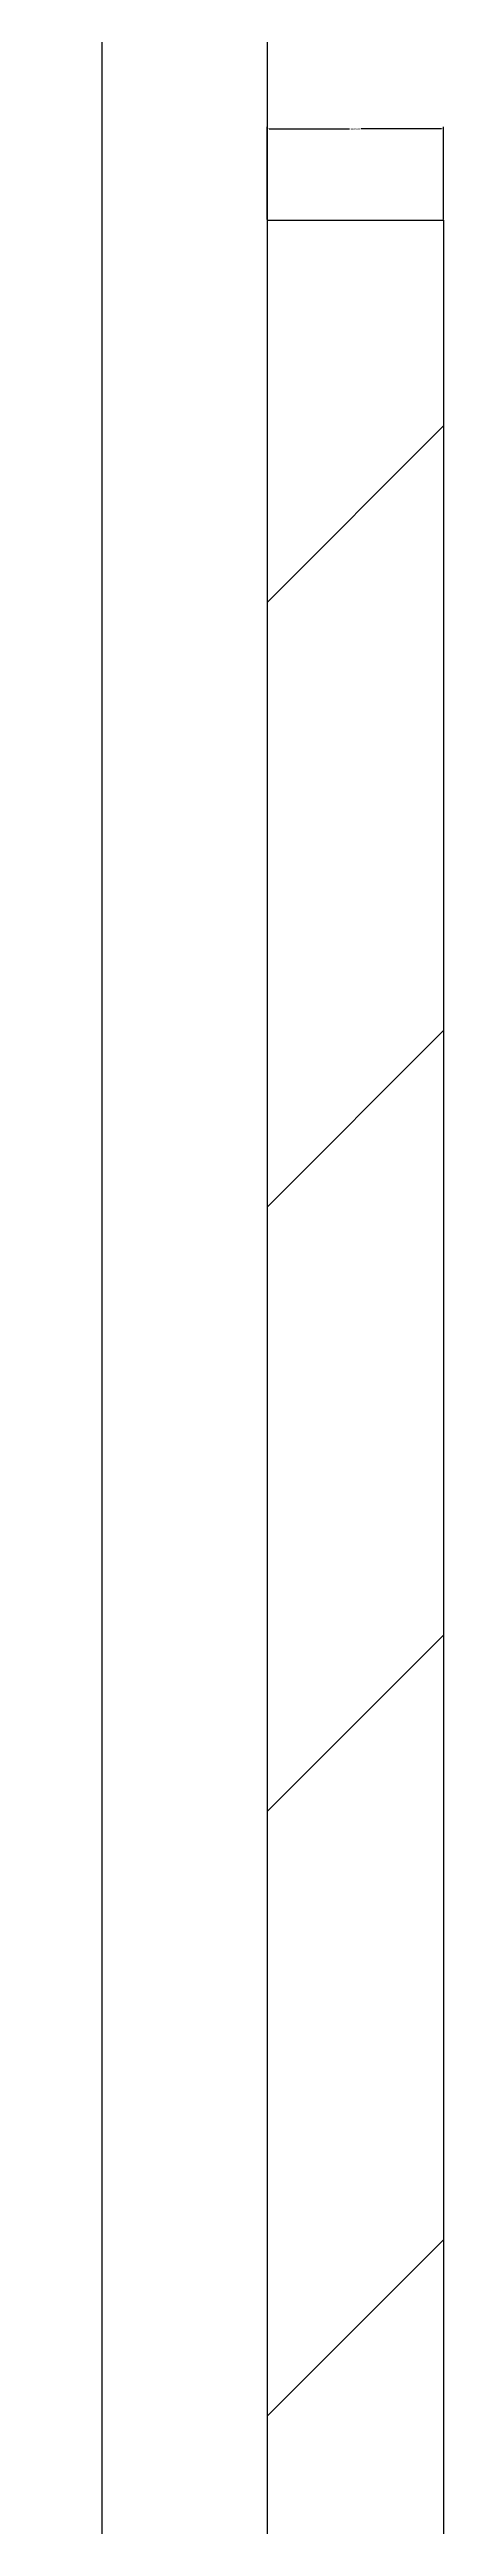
# Model space of a CAD drawing. Header units: millimetres. Extents: x 992 to 14246, y 907 to 4545.
# Drawn here: x 11121.7 to 11157.4, y 1518.8 to 1743.4 of the extents above; entities that cross this region are included whole.
import ezdxf

# ---------------------------------------------------------------- set-up
doc = ezdxf.new("R2010")
doc.units = ezdxf.units.MM
doc.linetypes.add('CENTER2', pattern=[28.575, 19.05, -3.175, 3.175, -3.175])
doc.styles.get("Standard").update_dxf_attribs({"font": 'arial.ttf'})
doc.dimstyles.get("Standard").update_dxf_attribs({"dimtxt": 0.18, "dimasz": 0.18, "dimexe": 0.18, "dimexo": 0.0625, "dimgap": 0.09, "dimtad": 0, "dimtih": 1, "dimtoh": 1, "dimdec": 4, "dimzin": 0, "dimdsep": 46, "dimtxsty": 'Standard', "dimcen": 0.09, "dimadec": 0, "dimazin": 0, "dimtfac": 1, "dimtdec": 4, "dimtofl": 0, "dimtmove": 0, "dimatfit": 3, "dimfxl": 1, "dimtolj": 1, "dimtzin": 0, "dimarcsym": 0})

# ---------------------------------------------------------------- blocks, each defined once
blk = doc.blocks.new('*D107')
at = {"color": 0, "linetype": 'CENTER2', "lineweight": -2, "transparency": 16777216}
for p, q in [((11141.42, 1727.96), (11141.42, 1736.34)), ((11141.6, 1736.16), (11148.9, 1736.16)), ((11157.24, 1736.16), (11149.95, 1736.16)), ((11157.42, 1727.96), (11157.42, 1736.34))]:
    blk.add_line(p, q, dxfattribs=at)
at = {"color": 0, "linetype": 'CENTER2', "transparency": 16777216}
for points in [[(11141.6, 1736.19), (11141.6, 1736.13), (11141.42, 1736.16)], [(11157.24, 1736.19), (11157.24, 1736.13), (11157.42, 1736.16)]]:
    blk.add_solid(points, dxfattribs=at)
at = {"layer": 'Defpoints', "color": 0, "linetype": 'CENTER2', "transparency": 16777216}
for p in [(11157.42, 1736.16), (11141.42, 1727.89), (11157.42, 1727.89)]:
    blk.add_point(p, dxfattribs=at)
at = {"color": 0, "linetype": 'CENTER2', "transparency": 16777216, "insert": (11149.42, 1736.16), "char_height": 0.18, "attachment_point": 5}
blk.add_mtext('\\A1;16.0000', dxfattribs=at)

msp = doc.modelspace()

# ---------------------------------------------------------------- hatches: boundary and pattern name
h = msp.add_hatch()
h.set_pattern_fill('ANSI31', color=256, scale=310)
h.set_pattern_definition([(45, (6318.94, 980.815), (-27.4004, 27.4004), [])])
h.paths.add_polyline_path([(10841.42428, 1727.89482), (10825.42428, 1727.89482), (10825.42428, 1330.26744), (10841.42428, 1330.26744)])
h.paths.add_polyline_path([(11157.42428, 1727.89482), (11141.42428, 1727.89482), (11141.42428, 1330.26744), (11157.42428, 1330.26744)])

# ---------------------------------------------------------------- linework, layer by layer
for p, q in [((11126.42428, 1930.26744), (11126.42428, 1330.26744)), ((11141.42428, 1930.26744), (11141.42428, 1330.26744)), ((11141.42428, 1727.89482), (11157.42428, 1727.89482)), ((11157.42428, 1727.89482), (11157.42428, 1330.26744))]:
    msp.add_line(p, q)

# ---------------------------------------------------------------- dimensions: what is measured, and where the dimension line sits
at = {"linetype": 'CENTER2'}
dim = msp.add_linear_dim(base=(11157.42428, 1736.16437), p1=(11141.42428, 1727.89482), p2=(11157.42428, 1727.89482), dimstyle='Standard', dxfattribs=at)
dim.commit()
dim.dimension.update_dxf_attribs({"geometry": '*D107', "text_midpoint": (11149.42428, 1736.16437)})

doc.saveas('drawing.dxf')
